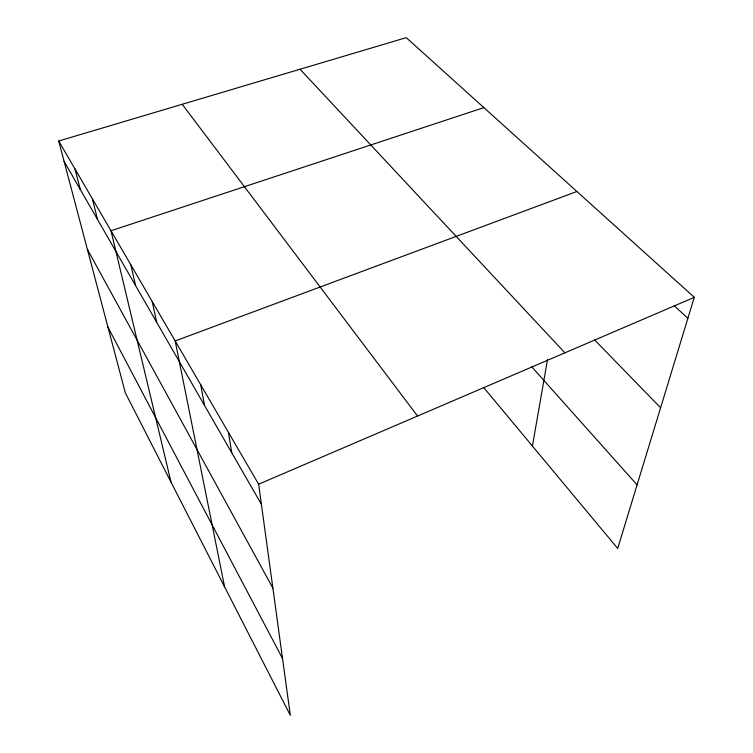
<?xml version="1.0" encoding="UTF-8"?>
<svg xmlns="http://www.w3.org/2000/svg" width="753" height="753" viewBox="0 0 753 753"><rect width="100%" height="100%" fill="white"/><g stroke="black" fill="none" stroke-linecap="round" stroke-linejoin="round"><path stroke-width="1.13" d="M532.418 446.049L547.516 359.623M58.715 141.018L258.637 484.217L290.329 715.35L125.337 392.85L58.715 141.018L406.253 37.65L694.285 297.322L617.705 548.457L484.123 388.059M258.637 484.217L694.285 297.322M576.892 191.488L175.176 340.94L224.592 586.86M483.859 107.623L110.992 230.757L171.035 482.184M674.227 305.718L687.875 318.35M594.654 339.961L660.607 407.768M300.052 69.238L564.91 352.828M531.618 366.655L637.094 484.885M182.217 104.281L417.557 416.042M64.09 161.349L261.385 504.275M87.357 249.309L272.878 588.102M107.961 327.197L282.544 658.546M75.027 169.02L80.289 189.502M92.412 198.867L97.532 219.471M130.871 264.896L135.606 285.651M152.21 301.529L156.69 322.293M200.731 384.811L204.505 405.415M228.451 432.401L231.764 452.788"/></g></svg>
